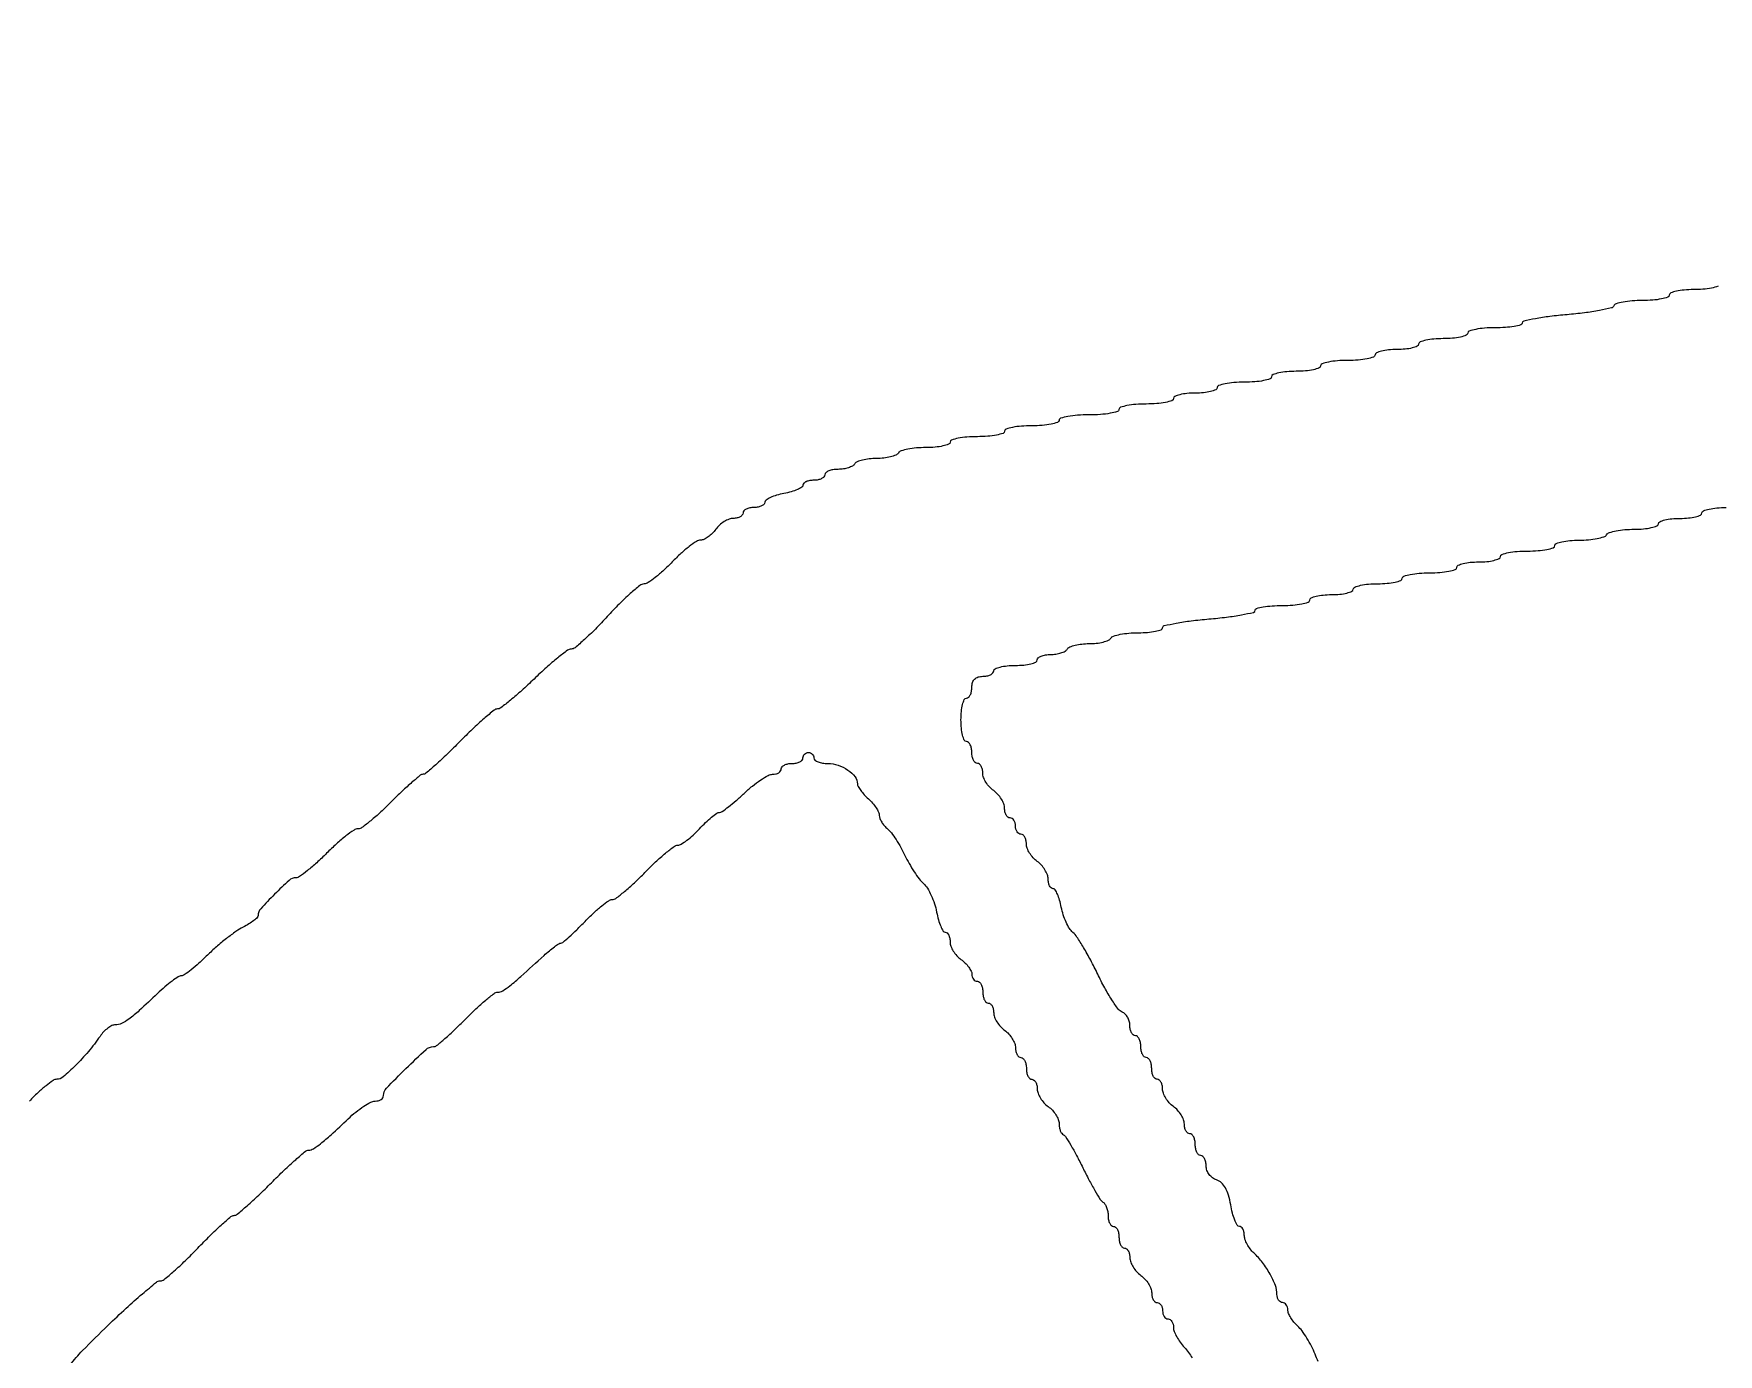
# Model space of a CAD drawing. Extents: x 313 to 2250, y 70 to 555.
# Drawn here: x 523.8 to 833, y 312.5 to 555 of the extents above; entities that cross this region are included whole.
import ezdxf

# ---------------------------------------------------------------- set-up
doc = ezdxf.new("R2010")
doc.units = 0

msp = doc.modelspace()

# ---------------------------------------------------------------- linework, layer by layer
for points in [[(739.497238, 70.501831, 0.000007), (874.875, 70.250461, 0.000342)], [(1688.125, 70.250461, 0.000007), (1823.502762, 70.501831, 0.413666)], [(833.000298, 508.611109, -0.027581), (831.758975, 508.29375, -0.027868), (830.186816, 508.073113, -0.02093), (828.440983, 508, 0.021227), (826.738865, 507.927706, 0.03416), (825.304539, 507.70625, 0.037703), (824.26528, 507.388352, 0.308946), (824, 507, -0.320612), (823.721553, 506.610394, -0.032289), (822.555729, 506.29375, -0.031023), (820.967922, 506.072216, -0.019153), (819.083333, 506, 0.018273), (817.175427, 505.930249, 0.026941), (815.513021, 505.718059, 0.025352), (814.228399, 505.415219, 0.243213), (813.833333, 505.0402, -0.25666), (813.381832, 504.63283, -0.010593), (811.174479, 504.161423, -0.016131), (808.435885, 503.728015, -0.010496), (805.25, 503.396424, 0.009666), (802.087095, 503.072528, 0.015798), (799.423437, 502.66185, 0.009597), (797.291617, 502.221358, 0.350321), (797, 501.856224, -0.33792), (796.744046, 501.52075, -0.024431), (795.53125, 501.251516, -0.026304), (793.916737, 501.061746, -0.016103), (792, 501, 0.01883), (790.083446, 500.927795, 0.03053), (788.46875, 500.70625, 0.031449), (787.280551, 500.389817, 0.322437), (787, 500, -0.31052), (786.732972, 499.611488, -0.036969), (785.678125, 499.29375, -0.033738), (784.224757, 499.072283, -0.020945), (782.5, 499, 0.020945), (780.775243, 498.927717, 0.033738), (779.321875, 498.70625, 0.036969), (778.267028, 498.388512, 0.31052), (778, 498, -0.295869), (777.748945, 497.612873, -0.04382), (776.825, 497.29375, -0.037669), (775.532944, 497.07239, -0.023598), (774, 497, 0.023598), (772.467056, 496.92761, 0.037669), (771.175, 496.70625, 0.04382), (770.251055, 496.387127, 0.295869), (770, 496, -0.322437), (769.719449, 495.610183, -0.031449), (768.53125, 495.29375, -0.03053), (766.916554, 495.072205, -0.01883), (765, 495, 0.01883), (763.083446, 494.927795, 0.03053), (761.46875, 494.70625, 0.031449), (760.280551, 494.389817, 0.322437), (760, 494, -0.31052), (759.732972, 493.611488, -0.036969), (758.678125, 493.29375, -0.033738), (757.224757, 493.072283, -0.020945), (755.5, 493, 0.020945), (753.775243, 492.927717, 0.033738), (752.321875, 492.70625, 0.036969), (751.267028, 492.388512, 0.31052), (751, 492, -0.322437), (750.719449, 491.610183, -0.031449), (749.53125, 491.29375, -0.03053), (747.916554, 491.072205, -0.01883), (746, 491, 0.01883), (744.083446, 490.927795, 0.03053), (742.46875, 490.70625, 0.031449), (741.280551, 490.389817, 0.322437), (741, 490, -0.295869), (740.748945, 489.612873, -0.04382), (739.825, 489.29375, -0.037669), (738.532944, 489.07239, -0.023598), (737, 489, 0.023598), (735.467056, 488.92761, 0.037669), (734.175, 488.70625, 0.04382), (733.251055, 488.387127, 0.295869), (733, 488, -0.322437), (732.719449, 487.610183, -0.031449), (731.53125, 487.29375, -0.03053), (729.916554, 487.072205, -0.01883), (728, 487, 0.01883), (726.083446, 486.927795, 0.03053), (724.46875, 486.70625, 0.031449), (723.280551, 486.389817, 0.322437), (723, 486, -0.332234), (722.707933, 485.608967, -0.026982), (721.384375, 485.29375, -0.027868), (719.60834, 485.072146, -0.017105), (717.5, 485, 0.017105), (715.39166, 484.927854, 0.027868), (713.615625, 484.70625, 0.026982), (712.292067, 484.391033, 0.332234), (712, 484, -0.322437), (711.719449, 483.610183, -0.031449), (710.53125, 483.29375, -0.03053), (708.916554, 483.072205, -0.01883), (707, 483, 0.01883), (705.083446, 482.927795, 0.03053), (703.46875, 482.70625, 0.031449), (702.280551, 482.389817, 0.322437), (702, 482, -0.322437), (701.719449, 481.610183, -0.031449), (700.53125, 481.29375, -0.03053), (698.916554, 481.072205, -0.01883), (697, 481, 0.01883), (695.083446, 480.927795, 0.03053), (693.46875, 480.70625, 0.031449), (692.280551, 480.389817, 0.322437), (692, 480, -0.308946), (691.73472, 479.611648, -0.037703), (690.695461, 479.29375, -0.03416), (689.261135, 479.072294, -0.021227), (687.559017, 479, 0.02093), (685.813184, 478.926887, 0.027868), (684.241025, 478.70625, 0.027581), (682.999702, 478.388891, 0.179846), (682.5, 478, -0.158284), (682.044084, 477.61344, -0.036095), (681.070061, 477.29375, -0.033884), (679.840047, 477.073436, -0.02738), (678.5, 477, 0.02738), (677.159953, 476.926564, 0.033884), (675.929939, 476.70625, 0.036095), (674.955916, 476.38656, 0.158284), (674.5, 476, -0.130646), (674.093337, 475.615492, -0.045439), (673.346475, 475.29375, -0.041396), (672.42066, 475.073842, -0.037634), (671.440983, 475, 0.039081), (670.50628, 474.92683, 0.058208), (669.717039, 474.70625, 0.076538), (669.179376, 474.382793, 0.222681), (669, 474, -0.191087), (668.848523, 473.618118, -0.088204), (668.4125, 473.29375, -0.068025), (667.765418, 473.073693, -0.048028), (667, 473, 0.0425), (666.234318, 472.934799, 0.062142), (665.5875, 472.738942, 0.081598), (665.149103, 472.4511, 0.209741), (665, 472.111291, -0.256887), (664.788462, 471.726727, -0.037322), (663.971875, 471.290763, -0.034546), (662.840903, 470.882132, -0.023055), (661.5, 470.565978, 0.02478), (660.159217, 470.244969, 0.036741), (659.028125, 469.821812, 0.040853), (658.217999, 469.365354, 0.248969), (658, 468.954687, -0.198381), (657.849357, 468.589948, -0.08573), (657.4125, 468.280439, -0.065694), (656.765527, 468.070226, -0.045771), (656, 468, 0.048028), (655.234582, 467.926307, 0.068025), (654.5875, 467.70625, 0.088204), (654.151477, 467.381882, 0.191087), (654, 467, -0.173062), (653.863853, 466.618433, -0.093597), (653.477348, 466.29375, -0.073949), (652.901422, 466.074067, -0.054248), (652.220759, 466, 0.091287), (651.434551, 465.855253, 0.047927), (650.540724, 465.4125, 0.045499), (649.683198, 464.765149, 0.052224), (649, 464, -0.040564), (648.348088, 463.23477, -0.040952), (647.58312, 462.5875, -0.044231), (646.823543, 462.14042, -0.111353), (646.20084, 462, 0.145502), (645.459227, 461.779519, 0.019418), (644.113066, 460.825, 0.021127), (642.570986, 459.531741, 0.01632), (641, 458, -0.015556), (639.43115, 456.465663, -0.020145), (637.895523, 455.164636, -0.018273), (636.556433, 454.196351, -0.141677), (635.828401, 453.96472, 0.164506), (635.059412, 453.681711, 0.011711), (633.293358, 452.187667, 0.015503), (631.243015, 450.252225, 0.011038), (629.063881, 447.96472, -0.009879), (626.897006, 445.679502, -0.01423), (624.884365, 443.752136, -0.009903), (623.153968, 442.248202, -0.175697), (622.469439, 442, 0.161296), (621.773166, 441.769389, 0.009445), (619.983295, 440.384375, 0.01351), (617.892263, 438.607074, 0.009484), (615.632552, 436.5, -0.008461), (613.381898, 434.392745, -0.012258), (611.318807, 432.615625, -0.007938), (609.552398, 431.214229, -0.165179), (608.921615, 431, 0.172795), (608.290838, 430.7753, 0.007443), (606.462536, 429.2375, 0.011964), (604.331443, 427.29895, 0.008167), (602, 425, -0.006676), (599.682118, 422.700756, -0.010014), (597.593101, 420.7625, -0.005354), (595.795435, 419.194564, -0.178495), (595.267788, 419, 0.17308), (594.750983, 418.815579, 0.007172), (593.225774, 417.53125, 0.011715), (591.448184, 415.915818, 0.007976), (589.5, 414, -0.011891), (587.521675, 412.084778, -0.016414), (585.651349, 410.46875, -0.013012), (584.043205, 409.23672, -0.15823), (583.313908, 409, 0.15228), (582.594834, 408.7758, 0.014656), (581.101256, 407.678125, 0.017581), (579.368185, 406.223543, 0.012997), (577.552632, 404.5, -0.011611), (575.746945, 402.776282, -0.016058), (574.044007, 401.321875, -0.012599), (572.581291, 400.210984, -0.157365), (571.927526, 400, 0.184994), (570.692479, 399.526854, 0.013591), (568.011543, 396.984435, 0.013603), (565.472902, 394.300191, 0.184637), (565, 393.063224, -0.205119), (564.845434, 392.702306, -0.026374), (564.192188, 392.142174, -0.027315), (563.303304, 391.532156, -0.019583), (562.25, 390.946191, 0.036206), (560.931733, 390.154379, 0.013206), (559.183638, 388.853699, 0.013014), (557.339887, 387.325395, 0.015178), (555.673023, 385.777211, -0.011602), (554.137436, 384.330368, -0.016012), (552.689291, 383.109556, -0.012592), (551.445927, 382.177577, -0.155751), (550.88969, 382, 0.146326), (550.342985, 381.836506, 0.01461), (549.211916, 381.045313, 0.017391), (547.897764, 379.99474, 0.01297), (546.521089, 378.75, -0.004714), (543.175553, 375.623157, -0.0261), (541.276532, 374.055805, -0.050941), (539.934092, 373.258342, -0.108986), (538.762966, 373, 0.118621), (538.152706, 372.853155, 0.04377), (537.397658, 372.38003, 0.040326), (536.63115, 371.697025, 0.038448), (535.970759, 370.889463, -0.022775), (533.833162, 368.101749, -0.022388), (531.439188, 365.503354, -0.018085), (529.200392, 363.436909, -0.179187), (528.02039, 363, 0.15296), (527.360886, 362.793412, 0.016407), (526.060059, 361.825, 0.018977), (524.557838, 360.531954, 0.014184), (523, 359, -0.014184)], [(759.58004, 311.172504, -0.018719), (758.991528, 312.521592, 0.024694), (758.330139, 313.989635, 0.020253), (757.485473, 315.488527, 0.020718), (756.594587, 316.804521, 0.049717), (755.804882, 317.67658, -0.036829), (755.11423, 318.400901, -0.035808), (754.530184, 319.225263, -0.038029), (754.125448, 320.024433, -0.098509), (754, 320.654988, 0.072708), (753.924865, 321.168952, 0.087472), (753.70625, 321.604903, 0.100499), (753.381344, 321.896341, 0.133491), (753, 322, -0.149454), (752.618641, 322.116595, -0.098698), (752.29375, 322.444611, -0.081991), (752.074659, 322.934903, -0.064244), (752, 323.513569, 0.091423), (751.696437, 325.159907, 0.036416), (750.720019, 327.247599, 0.035201), (749.337216, 329.355219, 0.042647), (747.75, 331.10661, -0.044172), (747.080337, 331.850079, -0.038108), (746.514063, 332.735978, -0.039906), (746.124797, 333.624778, -0.083451), (746, 334.367295, 0.053906), (745.932462, 334.991913, 0.073643), (745.73207, 335.520393, 0.093351), (745.435937, 335.875117, 0.173978), (745.087898, 336, -0.270617), (744.69423, 336.229903, -0.033432), (744.247282, 337.162743, -0.032111), (743.829476, 338.441599, -0.021054), (743.50705, 339.958272, 0.029635), (743.096275, 341.739737, 0.05747), (742.527176, 343.083204, 0.075242), (741.801418, 344.007405, 0.11236), (740.919152, 344.52566, -0.084327), (740.185692, 344.903404, -0.07017), (739.563751, 345.523553, -0.071034), (739.143962, 346.283099, -0.091018), (739, 347.067388, 0.04977), (738.926202, 347.806935, 0.069758), (738.70625, 348.432295, 0.089917), (738.381774, 348.853109, 0.185742), (738, 349, -0.191087), (737.618118, 349.151477, -0.088204), (737.29375, 349.5875, -0.068025), (737.073693, 350.234582, -0.048028), (737, 351, 0.048028), (736.926307, 351.765418, 0.068025), (736.70625, 352.4125, 0.088204), (736.381882, 352.848523, 0.191087), (736, 353, -0.173062), (735.618433, 353.136147, -0.093597), (735.29375, 353.522652, -0.073949), (735.074067, 354.098578, -0.054248), (735, 354.779241, 0.091287), (734.855253, 355.565449, 0.047927), (734.4125, 356.459276, 0.045499), (733.765149, 357.316802, 0.052224), (733, 358, -0.052224), (732.234851, 358.683198, -0.045499), (731.5875, 359.540724, -0.047927), (731.144747, 360.434551, -0.091287), (731, 361.220759, 0.054248), (730.925933, 361.901422, 0.073949), (730.70625, 362.477348, 0.093597), (730.381567, 362.863853, 0.173062), (730, 363, -0.191087), (729.618118, 363.151477, -0.088204), (729.29375, 363.5875, -0.068025), (729.073693, 364.234582, -0.048028), (729, 365, 0.048028), (728.926307, 365.765418, 0.068025), (728.70625, 366.4125, 0.088204), (728.381882, 366.848523, 0.191087), (728, 367, -0.191087), (727.618118, 367.151477, -0.088204), (727.29375, 367.5875, -0.068025), (727.073693, 368.234582, -0.048028), (727, 369, 0.048028), (726.926307, 369.765418, 0.068025), (726.70625, 370.4125, 0.088204), (726.381882, 370.848523, 0.191087), (726, 371, -0.182536), (725.618285, 371.144157, -0.0909), (725.29375, 371.556072, -0.070807), (725.073863, 372.168668, -0.050854), (725, 372.893011, 0.068992), (724.894023, 373.657398, 0.063005), (724.583131, 374.389918, 0.066745), (724.123561, 374.981443, 0.103008), (723.580871, 375.330593, -0.143628), (722.866876, 375.875308, -0.015503), (721.677184, 377.603969, -0.018027), (720.371928, 379.802759, -0.013596), (719.093051, 382.305029, 0.010388), (717.809246, 384.857212, 0.012354), (716.489358, 387.208325, 0.011191), (715.289128, 389.12855, 0.074401), (714.538642, 389.96793, -0.081528), (713.923228, 390.676183, -0.030729), (713.302014, 391.83737, -0.029449), (712.768717, 393.208588, -0.031659), (712.415171, 394.600483, 0.023742), (712.106218, 395.902844, 0.035427), (711.7037, 397.001392, 0.038742), (711.272345, 397.791944, 0.253708), (710.888709, 398, -0.191248), (710.549324, 398.134741, -0.088151), (710.261058, 398.522652, -0.067974), (710.065489, 399.098307, -0.047977), (710, 399.779241, 0.091287), (709.855253, 400.565449, 0.047927), (709.4125, 401.459276, 0.045499), (708.765149, 402.316802, 0.052224), (708, 403, -0.052224), (707.234851, 403.683198, -0.045499), (706.5875, 404.540724, -0.047927), (706.144747, 405.434551, -0.091287), (706, 406.220759, 0.054248), (705.925933, 406.901422, 0.073949), (705.70625, 407.477348, 0.093597), (705.381567, 407.863853, 0.173062), (705, 408, -0.148195), (704.618646, 408.115568, -0.098894), (704.29375, 408.440625, -0.082425), (704.074694, 408.926543, -0.064853), (704, 409.5, 0.064853), (703.925306, 410.073457, 0.082425), (703.70625, 410.559375, 0.098894), (703.381354, 410.884432, 0.148195), (703, 411, -0.173062), (702.618433, 411.136147, -0.093597), (702.29375, 411.522652, -0.073949), (702.074067, 412.098578, -0.054248), (702, 412.779241, 0.091287), (701.855253, 413.565449, 0.047927), (701.4125, 414.459276, 0.045499), (700.765149, 415.316802, 0.052224), (700, 416, -0.052224), (699.234851, 416.683198, -0.045499), (698.5875, 417.540724, -0.047927), (698.144747, 418.434551, -0.091287), (698, 419.220759, 0.054248), (697.925933, 419.901422, 0.073949), (697.70625, 420.477348, 0.093597), (697.381567, 420.863853, 0.173062), (697, 421, -0.191087), (696.618118, 421.151477, -0.088204), (696.29375, 421.5875, -0.068025), (696.073693, 422.234582, -0.048028), (696, 423, 0.048028), (695.926307, 423.765418, 0.068025), (695.70625, 424.4125, 0.088204), (695.381882, 424.848523, 0.191087), (695, 425, -0.295869), (694.612873, 425.251055, -0.04382), (694.29375, 426.175, -0.037669), (694.07239, 427.467056, -0.023598), (694, 429, -0.023598), (694.07239, 430.532944, -0.037669), (694.29375, 431.825, -0.04382), (694.612873, 432.748945, -0.295869), (695, 433, 0.191087), (695.381882, 433.151477, 0.088204), (695.70625, 433.5875, 0.068025), (695.926307, 434.234582, 0.048028), (696, 435, -0.072254), (696.126841, 435.873159, -0.124864), (696.5, 436.5, -0.124864), (697.126841, 436.873159, -0.072254), (698, 437, 0.048028), (698.765418, 437.073693, 0.068025), (699.4125, 437.29375, 0.088204), (699.848523, 437.618118, 0.191087), (700, 438, -0.295869), (700.251055, 438.387127, -0.04382), (701.175, 438.70625, -0.037669), (702.467056, 438.92761, -0.023598), (704, 439, 0.023598), (705.532944, 439.07239, 0.037669), (706.825, 439.29375, 0.04382), (707.748945, 439.612873, 0.295869), (708, 440, -0.222681), (708.179376, 440.382793, -0.076538), (708.717039, 440.70625, -0.058208), (709.50628, 440.92683, -0.039081), (710.440983, 441, 0.037634), (711.42066, 441.073842, 0.041396), (712.346475, 441.29375, 0.045439), (713.093337, 441.615492, 0.130646), (713.5, 442, -0.158284), (713.955916, 442.38656, -0.036095), (714.929939, 442.70625, -0.033884), (716.159953, 442.926564, -0.02738), (717.5, 443, 0.02738), (718.840047, 443.073436, 0.033884), (720.070061, 443.29375, 0.036095), (721.044084, 443.61344, 0.158284), (721.5, 444, -0.179846), (721.999702, 444.388891, -0.027581), (723.241025, 444.70625, -0.027868), (724.813184, 444.926887, -0.02093), (726.559017, 445, 0.019302), (728.261264, 445.065738, 0.031251), (729.695461, 445.26738, 0.032679), (730.747432, 445.555688, 0.319767), (731, 445.910231, -0.348684), (731.307861, 446.298018, -0.010164), (733.496875, 446.76107, -0.016285), (736.241279, 447.191488, -0.009974), (739.5, 447.528508, 0.009661), (742.75875, 447.863469, 0.015788), (745.503125, 448.287572, 0.009586), (747.699686, 448.742144, 0.350241), (748, 449.118277, -0.33518), (748.260643, 449.463407, -0.025656), (749.46875, 449.740994, -0.02706), (751.083294, 449.936402, -0.016586), (753, 450, 0.01883), (754.916554, 450.072205, 0.03053), (756.53125, 450.29375, 0.031449), (757.719449, 450.610183, 0.322437), (758, 451, -0.295869), (758.251055, 451.387127, -0.04382), (759.175, 451.70625, -0.037669), (760.467056, 451.92761, -0.023598), (762, 452, 0.023598), (763.532944, 452.07239, 0.037669), (764.825, 452.29375, 0.04382), (765.748945, 452.612873, 0.295869), (766, 453, -0.31052), (766.267028, 453.388512, -0.036969), (767.321875, 453.70625, -0.033738), (768.775243, 453.927717, -0.020945), (770.5, 454, 0.020945), (772.224757, 454.072283, 0.033738), (773.678125, 454.29375, 0.036969), (774.732972, 454.611488, 0.31052), (775, 455, -0.322437), (775.280551, 455.389817, -0.031449), (776.46875, 455.70625, -0.03053), (778.083446, 455.927795, -0.01883), (780, 456, 0.01883), (781.916554, 456.072205, 0.03053), (783.53125, 456.29375, 0.031449), (784.719449, 456.610183, 0.322437), (785, 457, -0.295869), (785.251055, 457.387127, -0.04382), (786.175, 457.70625, -0.037669), (787.467056, 457.92761, -0.023598), (789, 458, 0.023598), (790.532944, 458.07239, 0.037669), (791.825, 458.29375, 0.04382), (792.748945, 458.612873, 0.295869), (793, 459, -0.322437), (793.280551, 459.389817, -0.031449), (794.46875, 459.70625, -0.03053), (796.083446, 459.927795, -0.01883), (798, 460, 0.01883), (799.916554, 460.072205, 0.03053), (801.53125, 460.29375, 0.031449), (802.719449, 460.610183, 0.322437), (803, 461, -0.308946), (803.26528, 461.388352, -0.037703), (804.304539, 461.70625, -0.03416), (805.738865, 461.927706, -0.021227), (807.440983, 462, 0.02093), (809.186816, 462.073113, 0.027868), (810.758975, 462.29375, 0.027581), (812.000298, 462.611109, 0.179846), (812.5, 463, -0.179846), (812.999702, 463.388891, -0.027581), (814.241025, 463.70625, -0.027868), (815.813184, 463.926887, -0.02093), (817.559017, 464, 0.021227), (819.261135, 464.072294, 0.03416), (820.695461, 464.29375, 0.037703), (821.73472, 464.611648, 0.308946), (822, 465, -0.295869), (822.251055, 465.387127, -0.04382), (823.175, 465.70625, -0.037669), (824.467056, 465.92761, -0.023598), (826, 466, 0.023598), (827.532944, 466.07239, 0.037669), (828.825, 466.29375, 0.04382), (829.748945, 466.612873, 0.295869), (830, 467, -0.308946), (830.26528, 467.388352, -0.037703), (831.304539, 467.70625, -0.03416), (832.738865, 467.927706, -0.021227), (834.440983, 468, 0.02093)], [(1039.125, 128.250773, -0.000019), (958.495371, 128.503058, -0.413286)], [(530.4966, 310.520696, -0.035812), (532.774306, 313.197361, -0.006367), (537.445781, 317.83185, -0.006357), (540.765716, 320.96195, -0.009535), (543.748899, 323.600606, -0.004994), (546.314105, 325.73999, -0.172981), (547.043172, 326, 0.171823), (547.732151, 326.243968, 0.009158), (549.538814, 327.7625, 0.013497), (551.643961, 329.701235, 0.009352), (553.92182, 332, -0.00746), (556.183447, 334.299725, -0.011063), (558.238426, 336.240035, -0.006421), (560.004994, 337.794871, -0.176698), (560.574428, 338.008628, 0.172765), (561.148783, 338.219244, 0.0061), (562.973789, 339.774687, 0.010669), (565.098446, 341.712205, 0.007194), (567.442724, 344.008628, -0.006668), (569.781567, 346.304555, -0.009993), (571.889309, 348.240035, -0.005355), (573.702479, 349.805214, -0.177173), (574.234931, 350, 0.137744), (575.133917, 350.25245, 0.030151), (576.465755, 351.178974, 0.018914), (578.393522, 352.822329, 0.004326), (581.521089, 355.75, -0.020579), (582.939939, 356.994173, -0.024345), (584.381403, 358.045313, -0.024253), (585.663736, 358.801639, -0.121694), (586.466667, 359, 0.06345), (587.052917, 359.074696, 0.081417), (587.549583, 359.294076, 0.098426), (587.88191, 359.619321, 0.151122), (588, 360.001111, -0.192611), (588.538001, 361.345901, -0.008635), (592.112603, 364.970951, -0.008772), (595.806786, 368.465206, -0.187153), (597.185506, 369, 0.170485), (597.754382, 369.199776, 0.008695), (599.283055, 370.46875, 0.013057), (601.065483, 372.084336, 0.009026), (603, 374, -0.010506), (604.945775, 375.915438, -0.014849), (606.762863, 377.53125, -0.010917), (608.322278, 378.780224, -0.164837), (608.970809, 379, 0.135155), (609.887976, 379.252531, 0.033534), (611.18207, 380.14626, 0.016064), (613.240841, 381.892943, 0.002122), (617.465539, 385.75, -0.011798), (618.446963, 386.611797, -0.016032), (619.374555, 387.339063, -0.012916), (620.169842, 387.891406, -0.146334), (620.532946, 388, 0.177864), (620.916914, 388.14105, 0.00655), (622.102483, 389.175, 0.011212), (623.48211, 390.467271, 0.007563), (625, 392, -0.013782), (626.555377, 393.531996, -0.018553), (628.050111, 394.825, -0.015821), (629.342762, 395.796345, -0.154405), (629.986523, 396, 0.163312), (630.656287, 396.224755, 0.011526), (632.224604, 397.46875, 0.015322), (634.051145, 399.084621, 0.010909), (636, 401, -0.011102), (637.950328, 402.91535, -0.015545), (639.781386, 404.53125, -0.011817), (641.354028, 405.772933, -0.162586), (642.033866, 406, 0.139651), (642.65042, 406.17563, 0.023148), (643.67895, 406.88125, 0.023863), (644.841744, 407.851361, 0.019106), (646, 409, -0.013877), (647.135265, 410.149629, -0.018681), (648.228541, 411.121298, -0.015964), (649.175628, 411.852235, -0.155011), (649.65121, 412.008674, 0.151894), (650.152627, 412.170233, 0.011106), (651.332621, 413.040377, 0.014691), (652.710529, 414.170655, 0.010572), (654.183246, 415.508674, -0.019505), (655.708292, 416.845299, -0.023451), (657.244773, 417.974423, -0.023052), (658.604062, 418.790629, -0.124301), (659.433246, 419, 0.061961), (660.03233, 419.074526, 0.08031), (660.539766, 419.29375, 0.097859), (660.879402, 419.618617, 0.154339), (661, 420, -0.191087), (661.151477, 420.381882, -0.088204), (661.5875, 420.70625, -0.068025), (662.234582, 420.926307, -0.048028), (663, 421, 0.048028), (663.765418, 421.073693, 0.068025), (664.4125, 421.29375, 0.088204), (664.848523, 421.618118, 0.191087), (665, 422, -0.099038), (665.076342, 422.381638, -0.097945), (665.29375, 422.70625, -0.097945), (665.618362, 422.923658, -0.099038), (666, 423, -0.099038), (666.381638, 422.923658, -0.097945), (666.70625, 422.70625, -0.097945), (666.923658, 422.381638, -0.099038), (667, 422, 0.230944), (667.186926, 421.616887, 0.073141), (667.755357, 421.29375, 0.055756), (668.586657, 421.073056, 0.037042), (669.571429, 421, -0.082847), (671.442439, 420.687843, -0.069316), (673.240285, 419.776763, -0.076325), (674.555412, 418.527283, -0.166163), (675, 417.226416, 0.130987), (675.124684, 416.758643, 0.027986), (675.5875, 416.047499, 0.027454), (676.234383, 415.260184, 0.023141), (677, 414.5, -0.030542), (677.765408, 413.717205, -0.032529), (678.4125, 412.862576, -0.034438), (678.865827, 412.060035, -0.111796), (679, 411.467457, 0.095436), (679.107599, 410.90887, 0.042102), (679.446046, 410.233833, 0.039643), (679.937457, 409.557221, 0.042696), (680.518454, 408.984684, -0.056422), (681.215576, 408.259031, -0.017915), (682.084531, 407.033569, -0.017631), (682.962563, 405.587582, -0.018751), (683.717481, 404.11224, 0.019756), (684.486889, 402.616003, 0.01703), (685.40879, 401.107378, 0.017365), (686.339706, 399.795979, 0.046585), (687.115175, 398.955429, -0.072287), (687.823556, 398.103969, -0.029733), (688.53209, 396.776106, -0.028651), (689.134984, 395.237351, -0.032684), (689.527439, 393.705429, 0.021769), (689.85832, 392.28573, 0.032869), (690.279442, 391.08847, 0.034615), (690.724913, 390.218274, 0.262934), (691.111291, 390, -0.191248), (691.450676, 389.865259, -0.088151), (691.738942, 389.477348, -0.067974), (691.934511, 388.901693, -0.047977), (692, 388.220759, 0.091287), (692.144747, 387.434551, 0.047927), (692.5875, 386.540724, 0.045499), (693.234851, 385.683198, 0.052224), (694, 385, -0.038332), (694.765268, 384.353917, -0.039803), (695.4125, 383.606151, -0.043072), (695.860855, 382.871239, -0.115942), (696, 382.279241, 0.07663), (696.075344, 381.790518, 0.089631), (696.29375, 381.375777, 0.10076), (696.618634, 381.098521, 0.127083), (697, 381, -0.191087), (697.381882, 380.848523, -0.088204), (697.70625, 380.4125, -0.068025), (697.926307, 379.765418, -0.048028), (698, 379, 0.048028), (698.073693, 378.234582, 0.068025), (698.29375, 377.5875, 0.088204), (698.618118, 377.151477, 0.191087), (699, 377, -0.173062), (699.381567, 376.863853, -0.093597), (699.70625, 376.477348, -0.073949), (699.925933, 375.901422, -0.054248), (700, 375.220759, 0.091287), (700.144747, 374.434551, 0.047927), (700.5875, 373.540724, 0.045499), (701.234851, 372.683198, 0.052224), (702, 372, -0.052224), (702.765149, 371.316802, -0.045499), (703.4125, 370.459276, -0.047927), (703.855253, 369.565449, -0.091287), (704, 368.779241, 0.054248), (704.074067, 368.098578, 0.073949), (704.29375, 367.522652, 0.093597), (704.618433, 367.136147, 0.173062), (705, 367, -0.191087), (705.381882, 366.848523, -0.088204), (705.70625, 366.4125, -0.068025), (705.926307, 365.765418, -0.048028), (706, 365, 0.048028), (706.073693, 364.234582, 0.068025), (706.29375, 363.5875, 0.088204), (706.618118, 363.151477, 0.191087), (707, 363, -0.173062), (707.381567, 362.863853, -0.093597), (707.70625, 362.477348, -0.073949), (707.925933, 361.901422, -0.054248), (708, 361.220759, 0.091287), (708.144747, 360.434551, 0.047927), (708.5875, 359.540724, 0.045499), (709.234851, 358.683198, 0.052224), (710, 358, -0.049967), (710.765149, 357.32297, -0.044795), (711.4125, 356.483755, -0.047473), (711.855857, 355.616617, -0.094722), (712, 354.862574, 0.043115), (712.058185, 354.189063, 0.049419), (712.231112, 353.566923, 0.056108), (712.484847, 353.081877, 0.144999), (712.786764, 352.833333, -0.153118), (713.208434, 352.474818, -0.007734), (714.15824, 350.914564, -0.011798), (715.229592, 348.989162, -0.008222), (716.350802, 346.769439, 0.00858), (717.482809, 344.532323, 0.011591), (718.587191, 342.552309, 0.008722), (719.568812, 340.949116, 0.113071), (720.064038, 340.460422, -0.11688), (720.423252, 340.100575, -0.049068), (720.725061, 339.481724, -0.044964), (720.930721, 338.726376, -0.044019), (721, 337.940983, 0.049547), (721.073784, 337.198222, 0.069539), (721.29375, 336.570164, 0.089706), (721.618213, 336.147465, 0.186414), (722, 336, -0.191087), (722.381882, 335.848523, -0.088204), (722.70625, 335.4125, -0.068025), (722.926307, 334.765418, -0.048028), (723, 334, 0.048028), (723.073693, 333.234582, 0.068025), (723.29375, 332.5875, 0.088204), (723.618118, 332.151477, 0.191087), (724, 332, -0.173062), (724.381567, 331.863853, -0.093597), (724.70625, 331.477348, -0.073949), (724.925933, 330.901422, -0.054248), (725, 330.220759, 0.091287), (725.144747, 329.434551, 0.047927), (725.5875, 328.540724, 0.045499), (726.234851, 327.683198, 0.052224), (727, 327, -0.052224), (727.765149, 326.316802, -0.045499), (728.4125, 325.459276, -0.047927), (728.855253, 324.565449, -0.091287), (729, 323.779241, 0.054248), (729.074067, 323.098578, 0.073949), (729.29375, 322.522652, 0.093597), (729.618433, 322.136147, 0.173062), (730, 322, -0.148195), (730.381354, 321.884432, -0.098894), (730.70625, 321.559375, -0.082425), (730.925306, 321.073457, -0.064853), (731, 320.5, 0.064853), (731.074694, 319.926543, 0.082425), (731.29375, 319.440625, 0.098894), (731.618646, 319.115568, 0.148195), (732, 319, -0.152058), (732.381371, 318.881274, -0.098266), (732.70625, 318.547092, -0.081094), (732.925413, 318.047695, -0.063011), (733, 317.458187, 0.091681), (733.136887, 316.717917, 0.032799), (733.5875, 315.738674, 0.031223), (734.23461, 314.70485, 0.032092), (735, 313.769625, -0.027562), (735.765446, 312.851416, -0.028874), (736.4125, 311.868249, -0.030131)]]:
    msp.add_lwpolyline(points, format="xyb")

doc.saveas('drawing.dxf')
